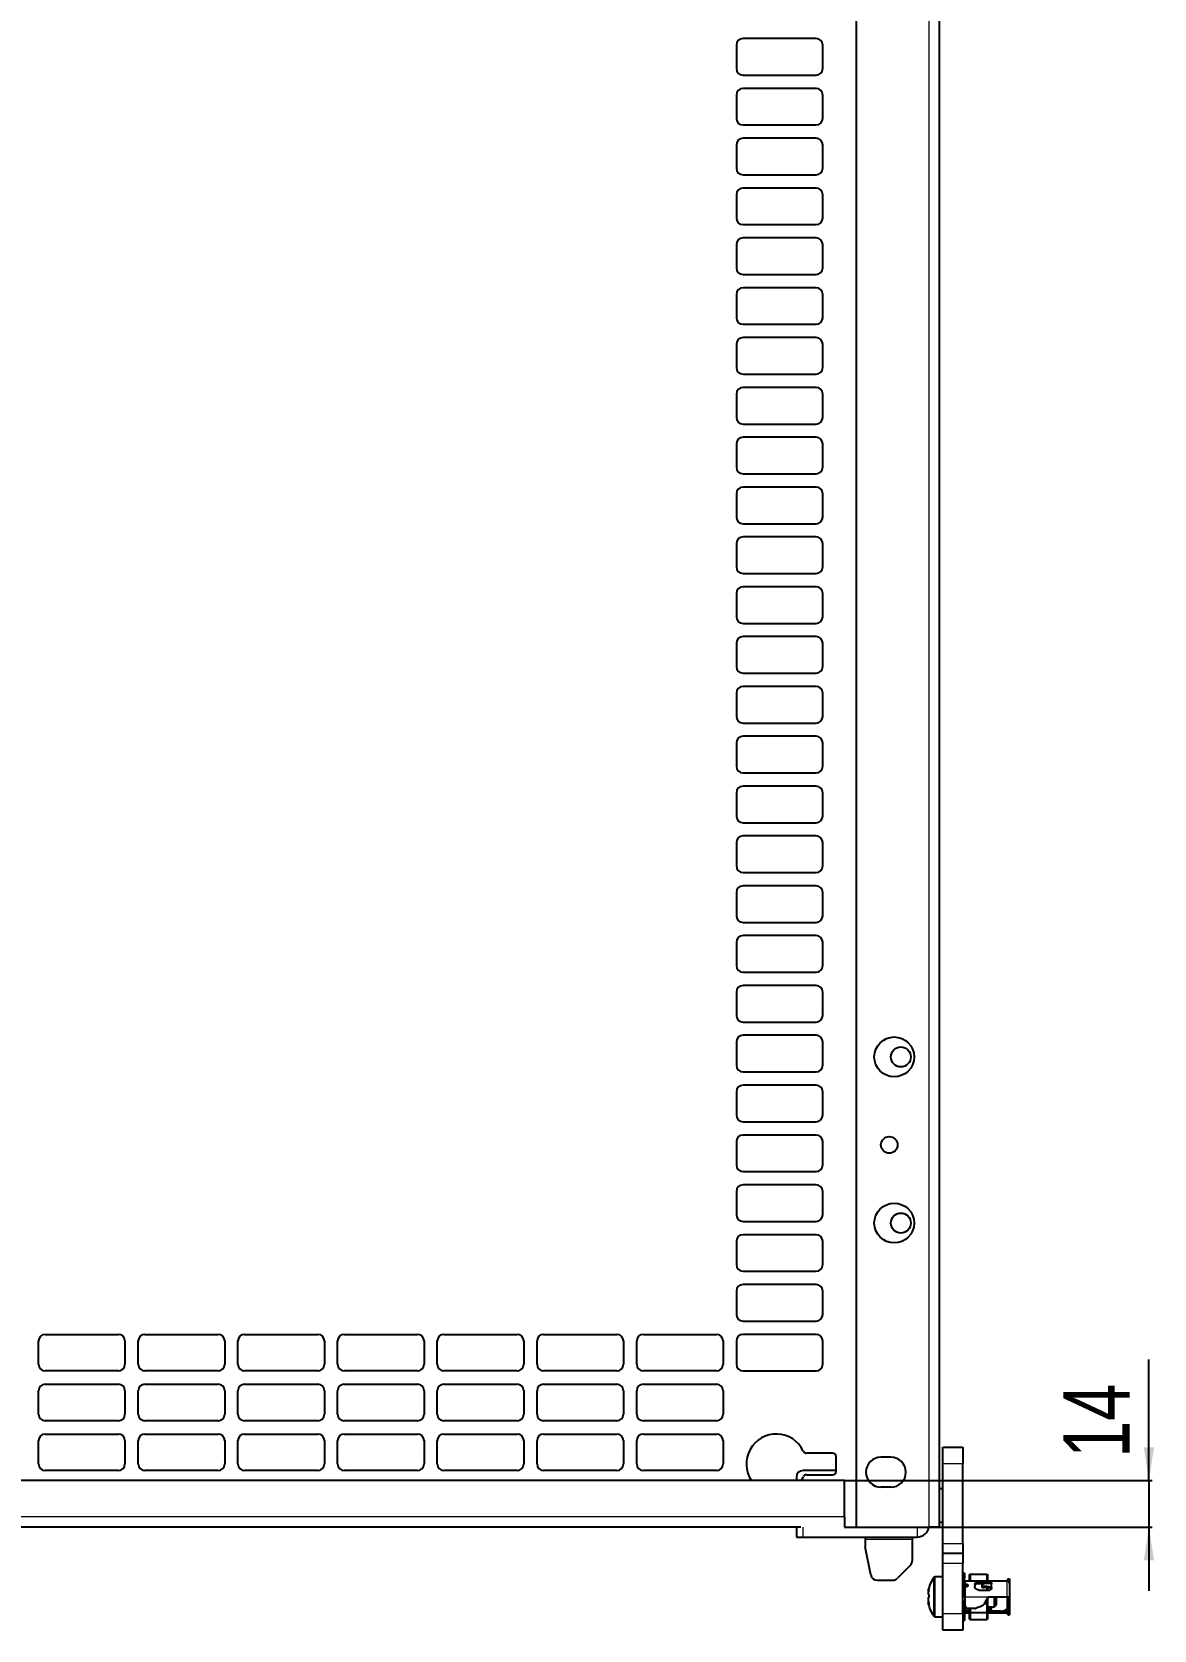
# Model space of a CAD drawing. Header units: millimetres. Extents: x -599 to 823, y -273 to 1990.
# Drawn here: x 485.8 to 823.5, y -89.3 to 391.7 of the extents above; entities that cross this region are included whole.
import ezdxf

# ---------------------------------------------------------------- set-up
doc = ezdxf.new("R2010")
doc.units = ezdxf.units.MM
doc.layers.add('FORMAT', color=7, linetype='Continuous')
doc.styles.add('SLDTEXTSTYLE0', font='TXT', dxfattribs={"width": 0.75})
doc.dimstyles.new('SLDDIMSTYLE1', dxfattribs={"dimtxt": 20, "dimasz": 10, "dimexe": 0, "dimexo": 0.0625, "dimgap": 5, "dimtad": 2, "dimdec": 1, "dimrnd": 1e-09, "dimzin": 12, "dimdsep": 46, "dimtxsty": 'SLDTEXTSTYLE0', "dimsah": 1, "dimcen": 0.09, "dimadec": 0, "dimazin": 3, "dimtfac": 1, "dimtmove": 0, "dimatfit": 0, "dimfxl": 0, "dimfrac": 2, "dimtolj": 1, "dimtzin": 12, "dimarcsym": 0})

# ---------------------------------------------------------------- blocks, each defined once
blk = doc.blocks.new('_D_8')
at = {"layer": 'FORMAT'}
for p, q in [((821.94, -44.26), (821.94, -7.85)), ((730.3, -44.26), (822.94, -44.26)), ((821.94, -44.26), (821.94, -58.26)), ((730.3, -58.26), (822.94, -58.26)), ((821.94, -58.26), (821.94, -77.49))]:
    blk.add_line(p, q, dxfattribs=at)
for points in [[(821.94, -44.26), (823.48, -34.26), (820.41, -34.26)], [(821.94, -58.26), (820.41, -68.26), (823.48, -68.26)]]:
    blk.add_solid(points, dxfattribs=at)
at = {"layer": 'FORMAT', "insert": (796.16, -37.41), "char_height": 20, "attachment_point": 1, "rotation": 90, "style": 'SLDTEXTSTYLE0'}
blk.add_mtext('14', dxfattribs=at)

msp = doc.modelspace()

# ---------------------------------------------------------------- linework, layer by layer
at = {"color": 7, "linetype": 'Continuous', "lineweight": 25}
for p, q in [((758.79, 1824.75), (758.79, -58.25)), ((733.79, 1795.55), (733.79, -58.25)), ((721.79, 389.75), (699.79, 389.75)), ((697.79, 387.75), (697.79, 380.75)), ((723.79, 380.75), (723.79, 387.75)), ((699.79, 378.75), (721.79, 378.75)), ((697.79, 372.75), (697.79, 365.75)), ((721.79, 374.75), (699.79, 374.75)), ((723.79, 365.75), (723.79, 372.75)), ((699.79, 363.75), (721.79, 363.75)), ((697.79, 357.75), (697.79, 350.75)), ((721.79, 359.75), (699.79, 359.75)), ((723.79, 350.75), (723.79, 357.75)), ((699.79, 348.75), (721.79, 348.75)), ((697.79, 342.75), (697.79, 335.75)), ((721.79, 344.75), (699.79, 344.75)), ((723.79, 335.75), (723.79, 342.75)), ((699.79, 333.75), (721.79, 333.75)), ((697.79, 327.75), (697.79, 320.75)), ((721.79, 329.75), (699.79, 329.75)), ((723.79, 320.75), (723.79, 327.75)), ((699.79, 318.75), (721.79, 318.75)), ((697.79, 312.75), (697.79, 305.75)), ((721.79, 314.75), (699.79, 314.75)), ((723.79, 305.75), (723.79, 312.75)), ((699.79, 303.75), (721.79, 303.75)), ((721.79, 299.75), (699.79, 299.75)), ((697.79, 297.75), (697.79, 290.75)), ((723.79, 290.75), (723.79, 297.75)), ((699.79, 288.75), (721.79, 288.75)), ((721.79, 284.75), (699.79, 284.75)), ((697.79, 282.75), (697.79, 275.75)), ((723.79, 275.75), (723.79, 282.75)), ((699.79, 273.75), (721.79, 273.75)), ((721.79, 269.75), (699.79, 269.75)), ((697.79, 267.75), (697.79, 260.75)), ((723.79, 260.75), (723.79, 267.75)), ((699.79, 258.75), (721.79, 258.75)), ((697.79, 252.75), (697.79, 245.75)), ((721.79, 254.75), (699.79, 254.75)), ((723.79, 245.75), (723.79, 252.75)), ((699.79, 243.75), (721.79, 243.75)), ((697.79, 237.75), (697.79, 230.75)), ((721.79, 239.75), (699.79, 239.75)), ((723.79, 230.75), (723.79, 237.75)), ((699.79, 228.75), (721.79, 228.75)), ((697.79, 222.75), (697.79, 215.75)), ((721.79, 224.75), (699.79, 224.75)), ((723.79, 215.75), (723.79, 222.75)), ((699.79, 213.75), (721.79, 213.75)), ((697.79, 207.75), (697.79, 200.75)), ((721.79, 209.75), (699.79, 209.75)), ((723.79, 200.75), (723.79, 207.75)), ((699.79, 198.75), (721.79, 198.75)), ((697.79, 192.75), (697.79, 185.75)), ((721.79, 194.75), (699.79, 194.75)), ((723.79, 185.75), (723.79, 192.75)), ((699.79, 183.75), (721.79, 183.75)), ((721.79, 179.75), (699.79, 179.75)), ((697.79, 177.75), (697.79, 170.75)), ((723.79, 170.75), (723.79, 177.75)), ((699.79, 168.75), (721.79, 168.75)), ((721.79, 164.75), (699.79, 164.75)), ((697.79, 162.75), (697.79, 155.75)), ((723.79, 155.75), (723.79, 162.75)), ((699.79, 153.75), (721.79, 153.75)), ((721.79, 149.75), (699.79, 149.75)), ((697.79, 147.75), (697.79, 140.75)), ((723.79, 140.75), (723.79, 147.75)), ((699.79, 138.75), (721.79, 138.75)), ((721.79, 134.75), (699.79, 134.75)), ((697.79, 132.75), (697.79, 125.75)), ((723.79, 125.75), (723.79, 132.75)), ((699.79, 123.75), (721.79, 123.75)), ((697.79, 117.75), (697.79, 110.75)), ((721.79, 119.75), (699.79, 119.75)), ((723.79, 110.75), (723.79, 117.75)), ((699.79, 108.75), (721.79, 108.75)), ((697.79, 102.75), (697.79, 95.75)), ((721.79, 104.75), (699.79, 104.75)), ((723.79, 95.75), (723.79, 102.75)), ((699.79, 93.75), (721.79, 93.75)), ((697.79, 87.75), (697.79, 80.75)), ((721.79, 89.75), (699.79, 89.75)), ((723.79, 80.75), (723.79, 87.75)), ((699.79, 78.75), (721.79, 78.75)), ((697.79, 72.75), (697.79, 65.75)), ((721.79, 74.75), (699.79, 74.75)), ((723.79, 65.75), (723.79, 72.75)), ((699.79, 63.75), (721.79, 63.75)), ((697.79, 57.75), (697.79, 50.75)), ((721.79, 59.75), (699.79, 59.75)), ((723.79, 50.75), (723.79, 57.75)), ((699.79, 48.75), (721.79, 48.75)), ((721.79, 44.75), (699.79, 44.75)), ((697.79, 42.75), (697.79, 35.75)), ((723.79, 35.75), (723.79, 42.75)), ((699.79, 33.75), (721.79, 33.75)), ((721.79, 29.75), (699.79, 29.75)), ((697.79, 27.75), (697.79, 20.75)), ((723.79, 20.75), (723.79, 27.75)), ((699.79, 18.75), (721.79, 18.75)), ((721.79, 14.75), (699.79, 14.75)), ((697.79, 12.75), (697.79, 5.75)), ((723.79, 5.75), (723.79, 12.75)), ((699.79, 3.75), (721.79, 3.75)), ((487.79, -9.25), (487.79, -2.25)), ((489.79, -0.25), (511.79, -0.25)), ((513.79, -2.25), (513.79, -9.25)), ((517.79, -9.25), (517.79, -2.25)), ((519.79, -0.25), (541.79, -0.25)), ((543.79, -2.25), (543.79, -9.25)), ((547.79, -9.25), (547.79, -2.25)), ((549.79, -0.25), (571.79, -0.25)), ((573.79, -2.25), (573.79, -9.25)), ((577.79, -9.25), (577.79, -2.25)), ((579.79, -0.25), (601.79, -0.25)), ((603.79, -2.25), (603.79, -9.25)), ((607.79, -9.25), (607.79, -2.25)), ((609.79, -0.25), (631.79, -0.25)), ((633.79, -2.25), (633.79, -9.25)), ((637.79, -9.25), (637.79, -2.25)), ((639.79, -0.25), (661.79, -0.25)), ((663.79, -2.25), (663.79, -9.25)), ((667.79, -9.25), (667.79, -2.25)), ((669.79, -0.25), (691.79, -0.25)), ((693.79, -2.25), (693.79, -9.25)), ((697.79, -2.25), (697.79, -9.25)), ((721.79, -0.25), (699.79, -0.25)), ((723.79, -9.25), (723.79, -2.25)), ((511.79, -11.25), (489.79, -11.25)), ((541.79, -11.25), (519.79, -11.25)), ((571.79, -11.25), (549.79, -11.25)), ((601.79, -11.25), (579.79, -11.25)), ((631.79, -11.25), (609.79, -11.25)), ((661.79, -11.25), (639.79, -11.25)), ((691.79, -11.25), (669.79, -11.25)), ((699.79, -11.25), (721.79, -11.25)), ((487.79, -24.25), (487.79, -17.25)), ((489.79, -15.25), (511.79, -15.25)), ((513.79, -17.25), (513.79, -24.25)), ((517.79, -24.25), (517.79, -17.25)), ((519.79, -15.25), (541.79, -15.25)), ((543.79, -17.25), (543.79, -24.25)), ((547.79, -24.25), (547.79, -17.25)), ((549.79, -15.25), (571.79, -15.25)), ((573.79, -17.25), (573.79, -24.25)), ((577.79, -24.25), (577.79, -17.25)), ((579.79, -15.25), (601.79, -15.25)), ((603.79, -17.25), (603.79, -24.25)), ((607.79, -24.25), (607.79, -17.25)), ((609.79, -15.25), (631.79, -15.25)), ((633.79, -17.25), (633.79, -24.25)), ((637.79, -24.25), (637.79, -17.25)), ((639.79, -15.25), (661.79, -15.25)), ((663.79, -17.25), (663.79, -24.25)), ((667.79, -24.25), (667.79, -17.25)), ((669.79, -15.25), (691.79, -15.25)), ((693.79, -17.25), (693.79, -24.25)), ((511.79, -26.25), (489.79, -26.25)), ((541.79, -26.25), (519.79, -26.25)), ((571.79, -26.25), (549.79, -26.25)), ((601.79, -26.25), (579.79, -26.25)), ((631.79, -26.25), (609.79, -26.25)), ((661.79, -26.25), (639.79, -26.25)), ((691.79, -26.25), (669.79, -26.25)), ((487.79, -39.25), (487.79, -32.25)), ((489.79, -30.25), (511.79, -30.25)), ((513.79, -32.25), (513.79, -39.25)), ((517.79, -39.25), (517.79, -32.25)), ((519.79, -30.25), (541.79, -30.25)), ((543.79, -32.25), (543.79, -39.25)), ((547.79, -39.25), (547.79, -32.25)), ((549.79, -30.25), (571.79, -30.25)), ((573.79, -32.25), (573.79, -39.25)), ((577.79, -39.25), (577.79, -32.25)), ((579.79, -30.25), (601.79, -30.25)), ((603.79, -32.25), (603.79, -39.25)), ((607.79, -39.25), (607.79, -32.25)), ((609.79, -30.25), (631.79, -30.25)), ((633.79, -32.25), (633.79, -39.25)), ((637.79, -39.25), (637.79, -32.25)), ((639.79, -30.25), (661.79, -30.25)), ((663.79, -32.25), (663.79, -39.25)), ((667.79, -39.25), (667.79, -32.25)), ((669.79, -30.25), (691.79, -30.25)), ((693.79, -32.25), (693.79, -39.25)), ((726.79, -36.01), (718.85, -36.01)), ((727.79, -41.51), (727.79, -37.01)), ((744.29, -37.25), (741.29, -37.25)), ((759.94, -34.25), (765.94, -34.25)), ((759.94, -39.25), (759.94, -34.25)), ((765.94, -34.25), (765.94, -39.25)), ((511.79, -41.25), (489.79, -41.25)), ((541.79, -41.25), (519.79, -41.25)), ((571.79, -41.25), (549.79, -41.25)), ((601.79, -41.25), (579.79, -41.25)), ((631.79, -41.25), (609.79, -41.25)), ((661.79, -41.25), (639.79, -41.25)), ((691.79, -41.25), (669.79, -41.25)), ((715.84, -43.25), (715.84, -44.26)), ((717.28, -44.26), (717.94, -43.09)), ((727.79, -41.25), (717.84, -41.25)), ((718.85, -42.51), (726.79, -42.51)), ((759.94, -63.25), (759.94, -39.25)), ((765.94, -63.25), (765.94, -39.25)), ((730.29, -44.26), (301.29, -44.26)), ((730.29, -55.16), (730.29, -44.26)), ((744.29, -46.25), (741.29, -46.25)), ((759.94, -46.75), (758.79, -46.75)), ((730.29, -55.16), (730.29, -58.26)), ((758.79, -56.75), (759.94, -56.75)), ((717.22, -58.26), (313.87, -58.26)), ((715.84, -58.26), (715.84, -61.25)), ((715.84, -61.25), (717.84, -61.25)), ((717.84, -61.25), (752.19, -61.25)), ((730.29, -58.25), (733.79, -58.25)), ((733.79, -58.25), (755.69, -58.25)), ((736.54, -61.25), (736.54, -61.85)), ((736.54, -61.85), (736.54, -64.25)), ((750.69, -61.25), (750.69, -61.85)), ((750.69, -61.85), (750.69, -68.42)), ((758.79, -58.25), (755.69, -58.25)), ((738.22, -72.64), (736.54, -64.25)), ((759.94, -66.25), (759.94, -63.25)), ((765.94, -66.25), (759.94, -66.25)), ((759.94, -69.25), (759.94, -66.25)), ((765.94, -63.25), (765.94, -66.25)), ((765.94, -66.25), (765.94, -69.25)), ((750.11, -69.84), (746.28, -73.66)), ((759.94, -84.25), (759.94, -69.25)), ((765.94, -84.25), (765.94, -69.25)), ((740.18, -74.25), (744.87, -74.25)), ((759.94, -73.25), (757.62, -73.25)), ((766.44, -72.15), (765.94, -72.15)), ((765.94, -73.62), (766.44, -73.62)), ((765.94, -74.93), (766.44, -74.93)), ((766.44, -72.15), (766.44, -73.62)), ((766.44, -74.93), (766.44, -73.62)), ((766.44, -74.93), (766.44, -79.25)), ((766.74, -76.25), (766.49, -76.25)), ((766.64, -74.4), (777.24, -74.4)), ((766.89, -75.4), (766.64, -75.4)), ((766.89, -75.8), (766.64, -75.8)), ((766.89, -76.3), (766.64, -76.3)), ((766.74, -76.25), (766.74, -75.8)), ((767.44, -75.76), (767.44, -75.88)), ((767.94, -72.54), (768.14, -72.41)), ((767.94, -74.4), (767.94, -72.54)), ((768.14, -72.41), (768.14, -74.4)), ((768.14, -72.41), (773.23, -72.41)), ((769.54, -75.5), (769.54, -76.18)), ((770.74, -74.85), (774.04, -74.85)), ((772.46, -75.31), (770.74, -75.31)), ((771.62, -76.06), (771.62, -76.03)), ((771.66, -76.19), (771.89, -76.49)), ((773.23, -74.4), (773.23, -72.41)), ((773.23, -72.41), (773.34, -72.63)), ((773.23, -77.2), (773.23, -76.43)), ((773.34, -72.63), (773.34, -74.4)), ((773.34, -76.48), (773.34, -77.2)), ((774.54, -75.09), (774.54, -75.3)), ((774.54, -76.43), (774.54, -75.3)), ((774.54, -76.43), (774.54, -76.76)), ((777.24, -74.4), (779.24, -74.4)), ((779.44, -73.82), (779.94, -73.82)), ((779.44, -74.43), (779.44, -73.82)), ((779.94, -73.82), (779.94, -75.1)), ((779.94, -75.1), (779.94, -79.25)), ((755.52, -77.4), (755.55, -77.4)), ((766.44, -79.25), (765.94, -79.25)), ((765.94, -80.56), (766.44, -80.56)), ((766.44, -81.09), (765.94, -81.09)), ((766.44, -79.25), (766.64, -79.25)), ((766.44, -80.56), (766.44, -81.09)), ((766.44, -80.69), (766.64, -80.7)), ((766.44, -81.09), (766.44, -86.35)), ((766.64, -82), (766.64, -79.25)), ((770.74, -77.2), (774.04, -77.2)), ((772.49, -81.25), (773.64, -79.25)), ((772.49, -81.25), (773.23, -81.25)), ((773.23, -81.25), (773.23, -79.97)), ((773.23, -83.94), (773.23, -81.25)), ((773.34, -81.25), (773.23, -81.25)), ((773.34, -79.77), (773.34, -81.25)), ((773.34, -81.25), (773.34, -83.92)), ((773.64, -79.25), (779.24, -79.25)), ((775.44, -82.25), (775.44, -79.25)), ((775.44, -82.25), (775.94, -81.75)), ((775.94, -79.25), (775.94, -81.75)), ((779.24, -79.25), (779.94, -79.25)), ((779.44, -79.38), (779.44, -79.25)), ((779.44, -79.38), (779.94, -79.38)), ((779.44, -81.08), (779.44, -79.38)), ((779.44, -81.08), (779.94, -81.08)), ((779.44, -84.68), (779.44, -81.08)), ((779.94, -79.25), (779.94, -79.38)), ((779.94, -79.38), (779.94, -81.08)), ((779.94, -81.08), (779.94, -84.68)), ((757.62, -85.25), (759.94, -85.25)), ((759.94, -89.25), (759.94, -84.25)), ((765.94, -84.25), (765.94, -89.25)), ((765.94, -86.35), (766.44, -86.35)), ((766.44, -82.25), (766.69, -82.25)), ((766.74, -82.7), (766.64, -82.7)), ((767.94, -83.6), (766.64, -83.6)), ((766.64, -84.1), (767.94, -84.1)), ((766.74, -83.4), (766.74, -82.37)), ((766.74, -83.4), (767.94, -83.4)), ((769.55, -82.75), (767.39, -82.75)), ((767.94, -83.93), (767.94, -82.75)), ((768.14, -83.94), (767.94, -83.93)), ((767.94, -85.96), (767.94, -83.93)), ((768.14, -86.09), (767.94, -85.96)), ((768.14, -82.75), (768.14, -83.94)), ((768.14, -83.94), (773.23, -83.94)), ((768.14, -83.94), (768.14, -86.09)), ((768.14, -86.09), (773.23, -86.09)), ((773.34, -83.92), (773.23, -83.94)), ((773.23, -86.09), (773.23, -83.94)), ((773.34, -85.87), (773.23, -86.09)), ((773.34, -82.25), (775.44, -82.25)), ((774.54, -82.79), (773.34, -82.91)), ((774.04, -83.19), (773.34, -83.19)), ((777.24, -83.6), (773.34, -83.6)), ((773.34, -83.92), (773.34, -85.87)), ((773.34, -84.1), (777.24, -84.1)), ((774.54, -82.79), (774.54, -82.25)), ((774.54, -82.96), (774.54, -82.79)), ((777.24, -83.6), (777.24, -84.1)), ((777.24, -84.1), (779.24, -84.1)), ((778.74, -83.19), (778.74, -83.65)), ((779.24, -83.19), (778.74, -83.19)), ((778.74, -83.65), (779.24, -83.65)), ((779.24, -83.65), (779.24, -83.19)), ((779.44, -84.68), (779.94, -84.68)), ((765.94, -89.25), (759.94, -89.25))]:
    msp.add_line(p, q, dxfattribs=at)
at = {"color": 8, "linetype": 'Continuous', "lineweight": 18}
for p, q in [((755.69, 1795.55), (755.69, -58.25)), ((765.94, -39.25), (759.94, -39.25)), ((730.29, -55.16), (301.29, -55.16)), ((717.84, -61.25), (717.84, -58.26)), ((736.54, -61.85), (750.69, -61.85)), ((752.19, -58.25), (752.19, -61.25)), ((759.94, -63.25), (765.94, -63.25)), ((765.94, -69.25), (759.94, -69.25)), ((757.18, -85.02), (757.18, -73.48)), ((757.62, -85.25), (757.62, -73.25)), ((766.64, -74.4), (766.64, -75.4)), ((766.64, -76.3), (766.64, -79.25)), ((766.89, -75.8), (766.89, -75.4)), ((770.74, -74.85), (770.74, -75.31)), ((774.04, -75.31), (774.04, -74.85)), ((779.24, -79.25), (779.24, -74.4)), ((766.64, -79.25), (773.64, -79.25)), ((779.24, -83), (779.24, -79.25)), ((759.94, -84.25), (765.94, -84.25)), ((766.64, -82.7), (766.64, -83.6))]:
    msp.add_line(p, q, dxfattribs=at)
at = {"color": 7, "linetype": 'Continuous', "lineweight": 25, "flags": 128}
for points in [[(766.44, -75.78), (766.51, -75.79), (766.64, -75.8)], [(766.44, -76.18), (766.45, -76.2), (766.46, -76.22), (766.48, -76.24), (766.5, -76.26), (766.53, -76.28), (766.57, -76.29), (766.61, -76.3), (766.64, -76.3)], [(766.74, -76.13), (766.7, -76.21), (766.69, -76.25)], [(766.44, -82.72), (766.51, -82.71), (766.64, -82.7)], [(766.44, -83.63), (766.51, -83.61), (766.64, -83.6)], [(779.24, -84.1), (779.38, -84.09), (779.44, -84.07)]]:
    msp.add_lwpolyline(points, dxfattribs=at)
at = {"color": 7, "linetype": 'Continuous', "lineweight": 25}
for centre, radius in [((745.29, 83.25), 6), ((747.29, 83.25), 3), ((743.79, 56.75), 2.5), ((745.29, 33.25), 6), ((747.29, 33.25), 3)]:
    msp.add_circle(centre, radius, dxfattribs=at)
for centre, radius, start, end in [((699.79, 387.75), 2, 90, 180), ((721.79, 387.75), 2, 0, 90), ((699.79, 380.75), 2, 180, 270), ((721.79, 380.75), 2, 270, 0), ((699.79, 372.75), 2, 90, 180), ((721.79, 372.75), 2, 0, 90), ((699.79, 365.75), 2, 180, 270), ((721.79, 365.75), 2, 270, 0), ((699.79, 357.75), 2, 90, 180), ((721.79, 357.75), 2, 0, 90), ((699.79, 350.75), 2, 180, 270), ((721.79, 350.75), 2, 270, 0), ((699.79, 342.75), 2, 90, 180), ((721.79, 342.75), 2, 0, 90), ((699.79, 335.75), 2, 180, 270), ((721.79, 335.75), 2, 270, 0), ((699.79, 327.75), 2, 90, 180), ((721.79, 327.75), 2, 0, 90), ((699.79, 320.75), 2, 180, 270), ((721.79, 320.75), 2, 270, 0), ((699.79, 312.75), 2, 90, 180), ((721.79, 312.75), 2, 0, 90), ((699.79, 305.75), 2, 180, 270), ((721.79, 305.75), 2, 270, 0), ((699.79, 297.75), 2, 90, 180), ((721.79, 297.75), 2, 0, 90), ((699.79, 290.75), 2, 180, 270), ((721.79, 290.75), 2, 270, 0), ((699.79, 282.75), 2, 90, 180), ((721.79, 282.75), 2, 0, 90), ((699.79, 275.75), 2, 180, 270), ((721.79, 275.75), 2, 270, 0), ((699.79, 267.75), 2, 90, 180), ((721.79, 267.75), 2, 0, 90), ((699.79, 260.75), 2, 180, 270), ((721.79, 260.75), 2, 270, 0), ((699.79, 252.75), 2, 90, 180), ((721.79, 252.75), 2, 0, 90), ((699.79, 245.75), 2, 180, 270), ((721.79, 245.75), 2, 270, 0), ((699.79, 237.75), 2, 90, 180), ((721.79, 237.75), 2, 0, 90), ((699.79, 230.75), 2, 180, 270), ((721.79, 230.75), 2, 270, 0), ((699.79, 222.75), 2, 90, 180), ((721.79, 222.75), 2, 0, 90), ((699.79, 215.75), 2, 180, 270), ((721.79, 215.75), 2, 270, 0), ((699.79, 207.75), 2, 90, 180), ((721.79, 207.75), 2, 0, 90), ((699.79, 200.75), 2, 180, 270), ((721.79, 200.75), 2, 270, 0), ((699.79, 192.75), 2, 90, 180), ((721.79, 192.75), 2, 0, 90), ((699.79, 185.75), 2, 180, 270), ((721.79, 185.75), 2, 270, 0), ((699.79, 177.75), 2, 90, 180), ((721.79, 177.75), 2, 0, 90), ((699.79, 170.75), 2, 180, 270), ((721.79, 170.75), 2, 270, 0), ((699.79, 162.75), 2, 90, 180), ((721.79, 162.75), 2, 0, 90), ((699.79, 155.75), 2, 180, 270), ((721.79, 155.75), 2, 270, 0), ((699.79, 147.75), 2, 90, 180), ((721.79, 147.75), 2, 0, 90), ((699.79, 140.75), 2, 180, 270), ((721.79, 140.75), 2, 270, 0), ((699.79, 132.75), 2, 90, 180), ((721.79, 132.75), 2, 0, 90), ((699.79, 125.75), 2, 180, 270), ((721.79, 125.75), 2, 270, 0), ((699.79, 117.75), 2, 90, 180), ((721.79, 117.75), 2, 0, 90), ((699.79, 110.75), 2, 180, 270), ((721.79, 110.75), 2, 270, 0), ((699.79, 102.75), 2, 90, 180), ((721.79, 102.75), 2, 0, 90), ((699.79, 95.75), 2, 180, 270), ((721.79, 95.75), 2, 270, 0), ((699.79, 87.75), 2, 90, 180), ((721.79, 87.75), 2, 0, 90), ((699.79, 80.75), 2, 180, 270), ((721.79, 80.75), 2, 270, 0), ((699.79, 72.75), 2, 90, 180), ((721.79, 72.75), 2, 0, 90), ((699.79, 65.75), 2, 180, 270), ((721.79, 65.75), 2, 270, 0), ((699.79, 57.75), 2, 90, 180), ((721.79, 57.75), 2, 0, 90), ((699.79, 50.75), 2, 180, 270), ((721.79, 50.75), 2, 270, 0), ((699.79, 42.75), 2, 90, 180), ((721.79, 42.75), 2, 0, 90), ((699.79, 35.75), 2, 180, 270), ((721.79, 35.75), 2, 270, 0), ((699.79, 27.75), 2, 90, 180), ((721.79, 27.75), 2, 0, 90), ((699.79, 20.75), 2, 180, 270), ((721.79, 20.75), 2, 270, 0), ((699.79, 12.75), 2, 90, 180), ((721.79, 12.75), 2, 0, 90), ((699.79, 5.75), 2, 180, 270), ((721.79, 5.75), 2, 270, 0), ((489.79, -2.25), 2, 90, 180), ((511.79, -2.25), 2, 0, 90), ((519.79, -2.25), 2, 90, 180), ((541.79, -2.25), 2, 0, 90), ((549.79, -2.25), 2, 90, 180), ((571.79, -2.25), 2, 0, 90), ((579.79, -2.25), 2, 90, 180), ((601.79, -2.25), 2, 0, 90), ((609.79, -2.25), 2, 90, 180), ((631.79, -2.25), 2, 0, 90), ((639.79, -2.25), 2, 90, 180), ((661.79, -2.25), 2, 0, 90), ((669.79, -2.25), 2, 90, 180), ((691.79, -2.25), 2, 0, 90), ((699.79, -2.25), 2, 90, 180), ((721.79, -2.25), 2, 0, 90), ((489.79, -9.25), 2, 180, 270), ((511.79, -9.25), 2, 270, 0), ((519.79, -9.25), 2, 180, 270), ((541.79, -9.25), 2, 270, 0), ((549.79, -9.25), 2, 180, 270), ((571.79, -9.25), 2, 270, 0), ((579.79, -9.25), 2, 180, 270), ((601.79, -9.25), 2, 270, 0), ((609.79, -9.25), 2, 180, 270), ((631.79, -9.25), 2, 270, 0), ((639.79, -9.25), 2, 180, 270), ((661.79, -9.25), 2, 270, 0), ((669.79, -9.25), 2, 180, 270), ((691.79, -9.25), 2, 270, 0), ((699.79, -9.25), 2, 180, 270), ((721.79, -9.25), 2, 270, 0), ((489.79, -17.25), 2, 90, 180), ((511.79, -17.25), 2, 0, 90), ((519.79, -17.25), 2, 90, 180), ((541.79, -17.25), 2, 0, 90), ((549.79, -17.25), 2, 90, 180), ((571.79, -17.25), 2, 0, 90), ((579.79, -17.25), 2, 90, 180), ((601.79, -17.25), 2, 0, 90), ((609.79, -17.25), 2, 90, 180), ((631.79, -17.25), 2, 0, 90), ((639.79, -17.25), 2, 90, 180), ((661.79, -17.25), 2, 0, 90), ((669.79, -17.25), 2, 90, 180), ((691.79, -17.25), 2, 0, 90), ((489.79, -24.25), 2, 180, 270), ((511.79, -24.25), 2, 270, 0), ((519.79, -24.25), 2, 180, 270), ((541.79, -24.25), 2, 270, 0), ((549.79, -24.25), 2, 180, 270), ((571.79, -24.25), 2, 270, 0), ((579.79, -24.25), 2, 180, 270), ((601.79, -24.25), 2, 270, 0), ((609.79, -24.25), 2, 180, 270), ((631.79, -24.25), 2, 270, 0), ((639.79, -24.25), 2, 180, 270), ((661.79, -24.25), 2, 270, 0), ((669.79, -24.25), 2, 180, 270), ((691.79, -24.25), 2, 270, 0), ((489.79, -32.25), 2, 90, 180), ((511.79, -32.25), 2, 0, 90), ((519.79, -32.25), 2, 90, 180), ((541.79, -32.25), 2, 0, 90), ((549.79, -32.25), 2, 90, 180), ((571.79, -32.25), 2, 0, 90), ((579.79, -32.25), 2, 90, 180), ((601.79, -32.25), 2, 0, 90), ((609.79, -32.25), 2, 90, 180), ((631.79, -32.25), 2, 0, 90), ((639.79, -32.25), 2, 90, 180), ((661.79, -32.25), 2, 0, 90), ((669.79, -32.25), 2, 90, 180), ((691.79, -32.25), 2, 0, 90), ((709.79, -39.26), 9, 25.1507, 213.749), ((718.85, -35.01), 1, 205.1507, 270), ((726.79, -37.01), 1, 0, 90), ((741.29, -41.75), 4.5, 90, 270), ((744.29, -41.75), 4.5, 270, 90), ((489.79, -39.25), 2, 180, 270), ((511.79, -39.25), 2, 270, 0), ((519.79, -39.25), 2, 180, 270), ((541.79, -39.25), 2, 270, 0), ((549.79, -39.25), 2, 180, 270), ((571.79, -39.25), 2, 270, 0), ((579.79, -39.25), 2, 180, 270), ((601.79, -39.25), 2, 270, 0), ((609.79, -39.25), 2, 180, 270), ((631.79, -39.25), 2, 270, 0), ((639.79, -39.25), 2, 180, 270), ((661.79, -39.25), 2, 270, 0), ((669.79, -39.25), 2, 180, 270), ((691.79, -39.25), 2, 270, 0), ((717.84, -43.25), 2, 90, 180), ((718.85, -43.51), 1, 90, 154.8493), ((726.79, -41.51), 1, 270, 0), ((752.19, -57.65), 3.6, 270, 350.4059), ((748.69, -68.42), 2, 315, 0), ((740.18, -72.25), 2, 191.3099, 270), ((744.87, -72.25), 2, 270, 315), ((765.34, -79.25), 10, 144.7485, 168.9879), ((757.62, -73.79), 0.54, 90, 144.7485), ((766.64, -74.2), 0.2, 180, 270), ((766.63, -75.22), 0.183, 187.3339, 275.8124), ((779.24, -75.1), 0.7, 360, 90), ((765.34, -79.25), 10, 191.0195, 215.2515), ((757.62, -84.71), 0.54, 215.2515, 270), ((766.54, -82.33), 0.0996, 125.5332, 176.0721), ((766.64, -84.3), 0.2, 90, 180), ((767.39, -82), 0.75, 180, 270), ((769.55, -82), 0.75, 270, 285.0484), ((779.24, -83.4), 0.2, 270, 360)]:
    msp.add_arc(centre, radius, start, end, dxfattribs=at)
for points, knots in [([(755.52, -77.39), (755.52, -77.38), (755.52, -77.36), (755.58, -77.12), (755.66, -76.88), (755.72, -76.73), (755.74, -76.68), (755.74, -76.68), (755.75, -76.68), (755.74, -76.7), (755.74, -76.74), (755.69, -76.93), (755.61, -77.29), (755.54, -77.74), (755.51, -78.14), (755.54, -78.48), (755.62, -78.65), (755.7, -78.79), (755.73, -78.85), (755.74, -78.89), (755.74, -78.93), (755.74, -78.95), (755.74, -78.99), (755.72, -79.07), (755.64, -79.27), (755.56, -79.51), (755.51, -79.91), (755.53, -80.41), (755.61, -80.84), (755.68, -81.17), (755.71, -81.3), (755.73, -81.38), (755.74, -81.44), (755.74, -81.48), (755.74, -81.5), (755.74, -81.5)], [0, 0, 0, 0, 0.038395, 0.101606, 0.171866, 0.187862, 0.204006, 0.207638, 0.210677, 0.21372, 0.218356, 0.231131, 0.28809, 0.360901, 0.404711, 0.448836, 0.549423, 0.579372, 0.5944, 0.600457, 0.603752, 0.607074, 0.610825, 0.617556, 0.643246, 0.744679, 0.792601, 0.841136, 0.935328, 0.958581, 0.973366, 0.983098, 0.992885, 0.996792, 1, 1, 1, 1]), ([(766.89, -75.4), (766.96, -75.41), (767.08, -75.41), (767.25, -75.47), (767.37, -75.56), (767.44, -75.66), (767.44, -75.73), (767.44, -75.76)], [0, 0, 0, 0, 0.214393, 0.428789, 0.643061, 0.856854, 1, 1, 1, 1]), ([(767.41, -76.03), (767.38, -75.99), (767.33, -75.92), (767.19, -75.85), (767.04, -75.8), (766.94, -75.8), (766.89, -75.8)], [0, 0, 0, 0, 0.252501, 0.531568, 0.811143, 1, 1, 1, 1]), ([(767.44, -75.88), (767.44, -75.93), (767.43, -76.02), (767.33, -76.14), (767.19, -76.24), (767.04, -76.29), (766.94, -76.3), (766.89, -76.3)], [0, 0, 0, 0, 0.214305, 0.42865, 0.642279, 0.856223, 1, 1, 1, 1]), ([(769.54, -75.5), (769.56, -75.42), (769.58, -75.25), (769.78, -75.06), (770.08, -74.93), (770.42, -74.86), (770.65, -74.86), (770.74, -74.85)], [0, 0, 0, 0, 0.212833, 0.42585, 0.635542, 0.846587, 1, 1, 1, 1]), ([(770.74, -75.31), (770.61, -75.31), (770.34, -75.32), (769.98, -75.42), (769.71, -75.57), (769.57, -75.76), (769.55, -75.91), (769.54, -75.97)], [0, 0, 0, 0, 0.212875, 0.425767, 0.637937, 0.847353, 1, 1, 1, 1]), ([(770.74, -77.2), (770.61, -77.19), (770.34, -77.16), (769.98, -76.98), (769.71, -76.71), (769.57, -76.43), (769.55, -76.25), (769.54, -76.18)], [0, 0, 0, 0, 0.213238, 0.42649, 0.63916, 0.849598, 1, 1, 1, 1]), ([(772.02, -75.52), (771.97, -75.54), (771.87, -75.6), (771.75, -75.71), (771.66, -75.85), (771.62, -75.95), (771.62, -76.01), (771.62, -76.03)], [0, 0, 0, 0, 0.225867, 0.4517344, 0.6775983, 0.9034793, 1, 1, 1, 1]), ([(771.62, -76.06), (771.62, -76.1), (771.63, -76.17), (771.71, -76.25), (771.82, -76.28), (771.93, -76.28), (772, -76.26), (772.02, -76.25)], [0, 0, 0, 0, 0.225883, 0.451767, 0.67765, 0.903524, 1, 1, 1, 1]), ([(771.9, -76.49), (771.91, -76.5), (771.92, -76.52), (771.93, -76.53), (771.93, -76.53)], [0, 0, 0, 0, 0.872289, 1, 1, 1, 1]), ([(772.27, -76.56), (772.22, -76.57), (772.12, -76.6), (772.01, -76.58), (771.96, -76.55), (771.93, -76.53)], [0, 0, 0, 0, 0.369126, 0.738256, 1, 1, 1, 1]), ([(774.54, -75.3), (774.05, -75.24), (773.37, -75.15), (772.48, -75.26), (772.18, -75.43), (772.02, -75.52)], [0, 0, 0, 0, 0.587693, 0.790818, 1, 1, 1, 1]), ([(774.54, -76.43), (774.05, -76.33), (773.37, -76.18), (772.48, -76.07), (772.18, -76.19), (772.02, -76.25)], [0, 0, 0, 0, 0.587693, 0.790818, 1, 1, 1, 1]), ([(774.54, -76.72), (774.12, -76.63), (773.52, -76.49), (772.71, -76.38), (772.42, -76.5), (772.27, -76.56)], [0, 0, 0, 0, 0.56666, 0.780905, 1, 1, 1, 1]), ([(774.04, -74.85), (774.1, -74.86), (774.21, -74.86), (774.36, -74.9), (774.48, -74.96), (774.54, -75.02), (774.54, -75.07), (774.54, -75.09)], [0, 0, 0, 0, 0.214445, 0.428893, 0.643239, 0.857188, 1, 1, 1, 1]), ([(774.54, -76.76), (774.54, -76.81), (774.53, -76.9), (774.44, -77.04), (774.32, -77.14), (774.18, -77.19), (774.08, -77.2), (774.04, -77.2)], [0, 0, 0, 0, 0.214373, 0.428779, 0.642592, 0.856666, 1, 1, 1, 1]), ([(755.54, -80.69), (755.53, -80.72), (755.51, -80.77), (755.52, -80.94), (755.54, -81.07), (755.55, -81.1)], [0, 0, 0, 0, 0.387476, 0.882787, 1, 1, 1, 1]), ([(755.74, -81.5), (755.74, -81.51), (755.74, -81.52), (755.74, -81.52), (755.69, -81.47), (755.61, -81.3), (755.54, -81.14), (755.51, -81.08), (755.53, -81.14), (755.53, -81.16)], [0, 0, 0, 0, 0.014884, 0.035817, 0.093823, 0.3531, 0.661574, 0.856936, 1, 1, 1, 1]), ([(766.44, -80.96), (766.45, -80.95), (766.45, -80.93), (766.46, -80.91), (766.5, -80.89), (766.57, -80.89), (766.62, -80.9), (766.64, -80.9)], [0, 0, 0, 0, 0.1953018, 0.3775407, 0.5389091, 0.7613833, 1, 1, 1, 1]), ([(772.49, -81.25), (772.32, -81.47), (771.97, -81.91), (770.99, -82.38), (770.22, -82.59), (769.74, -82.72)], [0, 0, 0, 0, 0.2540266, 0.5265912, 1, 1, 1, 1]), ([(766.44, -82.02), (766.45, -82.01), (766.45, -82), (766.46, -81.97), (766.5, -81.94), (766.58, -81.93), (766.63, -81.92), (766.66, -81.91)], [0, 0, 0, 0, 0.187462, 0.362386, 0.517277, 0.750642, 1, 1, 1, 1]), ([(774.54, -82.96), (774.54, -82.98), (774.53, -83.04), (774.44, -83.11), (774.32, -83.16), (774.18, -83.19), (774.08, -83.19), (774.04, -83.19)], [0, 0, 0, 0, 0.2142948, 0.4286301, 0.6422302, 0.856153, 1, 1, 1, 1]), ([(777.24, -83.6), (777.52, -83.58), (778.02, -83.53), (778.52, -83.3), (778.74, -83.19)], [0, 0, 0, 0, 0.559868, 1, 1, 1, 1]), ([(777.24, -84.1), (777.52, -84.07), (778.02, -84.01), (778.52, -83.76), (778.74, -83.65)], [0, 0, 0, 0, 0.559911, 1, 1, 1, 1]), ([(779.24, -84.1), (779.24, -84.07), (779.24, -84.01), (779.24, -83.76), (779.24, -83.65)], [0, 0, 0, 0, 0.559866, 1, 1, 1, 1])]:
    msp.add_open_spline(points, degree=3, knots=knots, dxfattribs=at)
at = {"color": 8, "linetype": 'Continuous', "lineweight": 18}
msp.add_open_spline([(772.02, -76.25), (772.06, -76.3), (772.13, -76.39), (772.21, -76.49), (772.26, -76.54), (772.27, -76.56)], degree=3, knots=[0, 0, 0, 0, 0.502362, 0.815418, 1, 1, 1, 1], dxfattribs=at)

# ---------------------------------------------------------------- dimensions: what is measured, and where the dimension line sits
at = {"layer": 'FORMAT'}
dim = msp.add_linear_dim(base=(821.94, -58.26), p1=(730.29, -44.26), p2=(730.29, -58.26), angle=90, dimstyle='SLDDIMSTYLE1', dxfattribs=at)
dim.commit()
dim.dimension.update_dxf_attribs({"geometry": '_D_8', "text_midpoint": (821.94, -22.63), "dimtype": 160})

doc.saveas('drawing.dxf')
